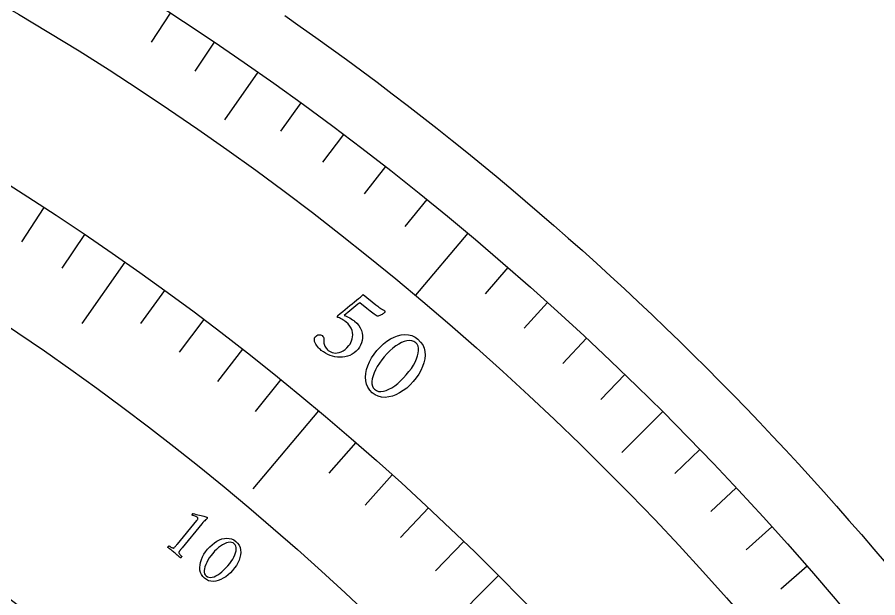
# Model space of a CAD drawing. Header units: millimetres. Extents: x -50 to 50, y -50 to 64.
# Drawn here: x 24.22 to 38.12, y 31.64 to 41.03 of the extents above; entities that cross this region are included whole.
import ezdxf

# ---------------------------------------------------------------- set-up
doc = ezdxf.new("R2010")
doc.units = ezdxf.units.MM
for name, color, linetype in [('CUT_OUTER', 1, 'Continuous'), ('ENGRAVE', 7, 'Continuous'), ('ENGRAVE_FINE', 8, 'Continuous'), ('TEXT', 5, 'Continuous')]:
    doc.layers.add(name, color=color, linetype=linetype)

msp = doc.modelspace()

# ---------------------------------------------------------------- linework, layer by layer
at = {"layer": 'CUT_OUTER'}
msp.add_lwpolyline([(28.539, 41.0551), (28.7904, 40.8792), (29.0407, 40.7018), (29.2899, 40.5229), (29.538, 40.3424), (29.785, 40.1604), (30.0308, 39.9769), (30.2756, 39.7918), (30.5191, 39.6053), (30.7616, 39.4173), (31.0029, 39.2278), (31.243, 39.0369), (31.4819, 38.8444), (31.7197, 38.6505), (31.9562, 38.4552), (32.1916, 38.2584), (32.4257, 38.0601), (32.6586, 37.8604), (32.8903, 37.6593), (33.1208, 37.4568), (33.35, 37.2529), (33.5779, 37.0476), (33.8046, 36.8408), (34.03, 36.6327), (34.2542, 36.4232), (34.477, 36.2124), (34.6986, 36.0001), (34.9188, 35.7865), (35.1377, 35.5716), (35.3553, 35.3553), (35.5716, 35.1377), (35.7865, 34.9188), (36.0001, 34.6986), (36.2124, 34.477), (36.4232, 34.2542), (36.6327, 34.03), (36.8408, 33.8046), (37.0476, 33.5779), (37.2529, 33.35), (37.4568, 33.1208), (37.6593, 32.8903), (37.8604, 32.6586), (38.0601, 32.4257), (38.2584, 32.1916)], dxfattribs=at)
at = {"layer": 'ENGRAVE'}
for points in [[(28.1052, 40.1385), (27.5675, 39.3705)], [(31.4966, 37.5362), (30.6529, 36.5307)], [(25.9543, 37.0666), (25.2603, 36.0755)], [(29.0861, 34.6635), (28.0255, 33.3995)], [(34.6482, 34.6482), (33.9853, 33.9853)], [(31.9966, 31.9966), (31.141, 31.141)]]:
    msp.add_lwpolyline(points, dxfattribs=at)
for radius in [49, 49, 47.6875, 45.25, 45.25, 43.325, 39.75, 39.75, 37.65, 33.75, 33.75]:
    msp.add_circle((0, 0), radius, dxfattribs=at)
at = {"layer": 'ENGRAVE_FINE'}
for points in [[(26.6873, 41.0949), (26.381, 40.6231)], [(27.4005, 40.6228), (27.0859, 40.1565)], [(28.8015, 39.6418), (28.4708, 39.1868)], [(29.4889, 39.1331), (29.1504, 38.6839)], [(30.1674, 38.6125), (29.8211, 38.1693)], [(30.8367, 38.0802), (30.4827, 37.643)], [(24.6449, 37.9498), (24.2855, 37.3963)], [(25.3035, 37.514), (24.9344, 36.9668)], [(32.1469, 36.9808), (31.7779, 36.5562)], [(26.5973, 36.608), (26.2093, 36.0741)], [(32.7874, 36.4141), (32.411, 35.9961)], [(27.2321, 36.1383), (26.8349, 35.6112)], [(33.4179, 35.8363), (33.0343, 35.4249)], [(27.8587, 35.6575), (27.4523, 35.1374)], [(34.0383, 35.2477), (33.6475, 34.843)], [(28.4767, 35.1659), (28.0614, 34.6529)], [(29.6867, 34.1506), (29.2537, 33.6525)], [(35.2477, 34.0383), (34.843, 33.6475)], [(30.2782, 33.6273), (29.8365, 33.1368)], [(35.8363, 33.4179), (35.4249, 33.0343)], [(30.8604, 33.0938), (30.4103, 32.6111)], [(36.4141, 32.7874), (35.9961, 32.411)], [(31.4333, 32.5501), (30.9748, 32.0754)], [(36.9808, 32.1469), (36.5562, 31.7779)]]:
    msp.add_lwpolyline(points, dxfattribs=at)
at = {"layer": 'TEXT'}
for points in [[(29.6689, 36.1114), (29.7063, 36.0769), (29.7368, 36.0403), (29.7605, 36.0017), (29.7773, 35.9611), (29.7881, 35.9197), (29.7936, 35.8787), (29.794, 35.838), (29.7891, 35.7976), (29.7795, 35.7588), (29.7657, 35.7228), (29.7477, 35.6895), (29.7255, 35.659), (29.6954, 35.6267), (29.663, 35.5991), (29.6282, 35.5763), (29.591, 35.5582), (29.5524, 35.5445), (29.5131, 35.5349), (29.4731, 35.5293), (29.4325, 35.5278), (29.3918, 35.5301), (29.3515, 35.5359), (29.3117, 35.5453), (29.2724, 35.5581), (29.2342, 35.5742), (29.1978, 35.5931), (29.1632, 35.6149), (29.1304, 35.6395), (29.1168, 35.6515), (29.1023, 35.6657), (29.0869, 35.6822), (29.0707, 35.7011), (29.0549, 35.7213), (29.0411, 35.7418), (29.0291, 35.7627), (29.0189, 35.7839), (29.0181, 35.7892), (29.0176, 35.7966), (29.0177, 35.8058), (29.0181, 35.8171), (29.0196, 35.8289), (29.0225, 35.8397), (29.027, 35.8495), (29.0331, 35.8584), (29.0456, 35.8716), (29.0591, 35.8816), (29.0736, 35.8884), (29.0892, 35.892), (29.1047, 35.8927), (29.119, 35.8905), (29.1321, 35.8856), (29.1439, 35.8779), (29.156, 35.8658), (29.1644, 35.8522), (29.1691, 35.8371), (29.1702, 35.8204), (29.1697, 35.8033), (29.1697, 35.7867), (29.1703, 35.7707), (29.1716, 35.7552), (29.1744, 35.7378), (29.1794, 35.7211), (29.1866, 35.7051), (29.1959, 35.6898), (29.2066, 35.6754), (29.2181, 35.662), (29.2302, 35.6497), (29.2431, 35.6383), (29.2622, 35.6248), (29.2835, 35.6136), (29.3069, 35.6049), (29.3325, 35.5987), (29.3599, 35.5959), (29.3885, 35.5976), (29.4183, 35.6039), (29.4495, 35.6146), (29.4813, 35.6308), (29.5133, 35.6536), (29.5453, 35.6828), (29.5775, 35.7185), (29.5942, 35.7414), (29.6086, 35.7669), (29.6206, 35.7952), (29.6302, 35.8261), (29.6364, 35.8588), (29.6378, 35.8925), (29.6345, 35.9271), (29.6266, 35.9626), (29.6125, 35.9983), (29.5911, 36.0331), (29.5621, 36.0671), (29.5258, 36.1003), (29.5132, 36.1099), (29.4981, 36.1203), (29.4804, 36.1315), (29.4601, 36.1434), (29.4398, 36.1545), (29.4218, 36.1632), (29.4063, 36.1695), (29.3932, 36.1734), (29.3915, 36.1755), (29.3905, 36.1783), (29.3902, 36.1818), (29.3906, 36.186), (29.3917, 36.1905), (29.3932, 36.1946), (29.3953, 36.1985), (29.3979, 36.2022), (29.437, 36.2344), (29.4761, 36.2667), (29.5152, 36.2989), (29.5543, 36.3311), (29.5928, 36.3628), (29.6299, 36.3933), (29.6658, 36.4227), (29.7003, 36.4511), (29.7325, 36.4776), (29.7614, 36.5017), (29.787, 36.5235), (29.8094, 36.5428), (30.0139, 36.375), (30.0283, 36.3634), (30.0431, 36.352), (30.0584, 36.3408), (30.0742, 36.3298), (30.0896, 36.3194), (30.1039, 36.3102), (30.117, 36.302), (30.1289, 36.295), (30.1388, 36.2893), (30.1459, 36.2853), (30.1502, 36.2829), (30.1516, 36.282), (30.1533, 36.2772), (30.155, 36.2728), (30.1564, 36.2688), (30.1578, 36.2651), (30.1587, 36.2618), (30.1586, 36.2586), (30.1577, 36.2555), (30.1558, 36.2527), (30.1531, 36.25), (30.1484, 36.2462), (30.1417, 36.2413), (30.133, 36.2353), (30.1229, 36.2286), (30.1118, 36.222), (30.0999, 36.2154), (30.0871, 36.2088), (30.074, 36.2027), (30.0609, 36.1977), (30.048, 36.1937), (30.0353, 36.1908), (30.0193, 36.2017), (30.0019, 36.2137), (29.9831, 36.227), (29.9629, 36.2413), (29.9413, 36.2572), (29.9181, 36.2748), (29.8935, 36.2942), (29.8674, 36.3154), (29.7512, 36.4107), (29.7196, 36.3849), (29.6879, 36.3588), (29.6561, 36.3324), (29.6242, 36.3057), (29.5925, 36.2791), (29.5613, 36.2535), (29.5307, 36.2287), (29.5007, 36.2047), (29.5203, 36.1977), (29.5417, 36.1884), (29.565, 36.1769), (29.5901, 36.1632), (29.6146, 36.1488), (29.6359, 36.1353), (29.654, 36.1229), (29.6689, 36.1114)], [(30.693, 35.8181), (30.736, 35.7747), (30.769, 35.7272), (30.7917, 35.6755), (30.8044, 35.6197), (30.8078, 35.5611), (30.8029, 35.5012), (30.7898, 35.4398), (30.7684, 35.3771), (30.7398, 35.3144), (30.7049, 35.2531), (30.6638, 35.1931), (30.6164, 35.1346), (30.5649, 35.0797), (30.511, 35.0308), (30.455, 34.9879), (30.3967, 34.951), (30.3375, 34.9211), (30.2786, 34.8993), (30.2201, 34.8854), (30.162, 34.8796), (30.1055, 34.883), (30.0519, 34.8967), (30.0013, 34.9208), (29.9536, 34.9553), (29.9134, 34.9962), (29.8825, 35.0419), (29.8611, 35.0924), (29.849, 35.1479), (29.8455, 35.2065), (29.8498, 35.2667), (29.8621, 35.3285), (29.8822, 35.3919), (29.9095, 35.4554), (29.943, 35.5176), (29.9829, 35.5783), (30.0292, 35.6378), (30.0799, 35.6935), (30.1329, 35.7432), (30.1884, 35.7869), (30.2463, 35.8245), (30.3053, 35.8549), (30.3643, 35.877), (30.4232, 35.8907), (30.4819, 35.896), (30.5391, 35.892), (30.5934, 35.8776), (30.6447, 35.853), (30.693, 35.8181)], [(30.6576, 35.7627), (30.6273, 35.7831), (30.5935, 35.7954), (30.5561, 35.7994), (30.5153, 35.7952), (30.4721, 35.7838), (30.4275, 35.7659), (30.3816, 35.7416), (30.3343, 35.7109), (30.2867, 35.6746), (30.2399, 35.6335), (30.1938, 35.5876), (30.1484, 35.537), (30.1063, 35.4845), (30.0688, 35.4319), (30.0358, 35.3791), (30.0074, 35.3261), (29.9841, 35.2744), (29.9665, 35.2254), (29.9546, 35.1792), (29.9483, 35.1357), (29.9484, 35.0961), (29.9554, 35.0619), (29.9694, 35.033), (29.9905, 35.0093), (30.022, 34.9881), (30.0568, 34.9756), (30.0947, 34.972), (30.1359, 34.9773), (30.1793, 34.9902), (30.2242, 35.0097), (30.2704, 35.0357), (30.318, 35.0683), (30.3659, 35.1061), (30.4129, 35.148), (30.4591, 35.1939), (30.5045, 35.2438), (30.5475, 35.2962), (30.5856, 35.3483), (30.6187, 35.4), (30.6468, 35.4514), (30.6695, 35.5015), (30.6865, 35.5491), (30.6976, 35.5942), (30.7029, 35.6368), (30.7019, 35.6758), (30.694, 35.7098), (30.6793, 35.7387), (30.6576, 35.7627)], [(26.8062, 32.5074), (27.1183, 32.8859), (27.1257, 32.8954), (27.1312, 32.9038), (27.1349, 32.9111), (27.1368, 32.9173), (27.137, 32.9227), (27.1357, 32.9279), (27.1327, 32.9327), (27.1282, 32.9373), (27.1217, 32.9418), (27.1131, 32.9467), (27.1023, 32.9518), (27.0893, 32.9572), (27.076, 32.9624), (27.0642, 32.9667), (27.0541, 32.9703), (27.0455, 32.9731), (27.0446, 32.9797), (27.0451, 32.9859), (27.0469, 32.9915), (27.0502, 32.9966), (27.0502, 32.9966), (27.0504, 32.9968), (27.0506, 32.9971), (27.0509, 32.9975), (27.0525, 32.9992), (27.054, 33.0002), (27.0554, 33.0008), (27.0568, 33.0007), (27.0833, 32.9936), (27.1096, 32.9866), (27.1357, 32.9798), (27.1618, 32.9732), (27.1866, 32.9669), (27.2093, 32.9611), (27.2297, 32.9559), (27.2479, 32.9512), (27.263, 32.9472), (27.2738, 32.9442), (27.2805, 32.9423), (27.2831, 32.9414), (27.285, 32.9398), (27.287, 32.9376), (27.288, 32.9349), (27.288, 32.9319), (27.2871, 32.9284), (27.2857, 32.9249), (27.2844, 32.9218), (27.2832, 32.9189), (27.282, 32.9165), (27.2806, 32.9152), (27.2762, 32.9114), (27.2689, 32.9051), (27.2588, 32.8962), (27.2463, 32.8847), (27.2324, 32.8703), (27.2169, 32.8531), (27.1998, 32.833), (26.8797, 32.4466), (26.8712, 32.4362), (26.863, 32.4262), (26.8552, 32.4164), (26.8477, 32.407), (26.841, 32.398), (26.8354, 32.3894), (26.8309, 32.3814), (26.8275, 32.3738), (26.8271, 32.3701), (26.8282, 32.3655), (26.8307, 32.3599), (26.8346, 32.3534), (26.8394, 32.3464), (26.8446, 32.3396), (26.8503, 32.3329), (26.8564, 32.3264), (26.8623, 32.3205), (26.8673, 32.3155), (26.8714, 32.3116), (26.8747, 32.3088), (26.8741, 32.3054), (26.8726, 32.3016), (26.8702, 32.2974), (26.8669, 32.2926), (26.8632, 32.2882), (26.8595, 32.285), (26.856, 32.2829), (26.8525, 32.282), (26.8393, 32.2945), (26.8266, 32.3065), (26.8145, 32.3179), (26.803, 32.3288), (26.7914, 32.3394), (26.7791, 32.3503), (26.7663, 32.3614), (26.7528, 32.3727), (26.7397, 32.3834), (26.727, 32.3934), (26.7148, 32.4027), (26.703, 32.4114), (26.691, 32.42), (26.6781, 32.4293), (26.6643, 32.4391), (26.6497, 32.4496), (26.6499, 32.4532), (26.6513, 32.4571), (26.6538, 32.4613), (26.6574, 32.4658), (26.6614, 32.4699), (26.6652, 32.4731), (26.6686, 32.4753), (26.6718, 32.4765), (26.6752, 32.4738), (26.6798, 32.4705), (26.6856, 32.4665), (26.6925, 32.4618), (26.7001, 32.4571), (26.7077, 32.4528), (26.7154, 32.4489), (26.7231, 32.4455), (26.7302, 32.443), (26.736, 32.4417), (26.7405, 32.4418), (26.7436, 32.4431), (26.7504, 32.4479), (26.7575, 32.4537), (26.765, 32.4608), (26.7728, 32.4689), (26.7809, 32.4778), (26.7892, 32.4872), (26.7976, 32.4971), (26.8062, 32.5074)], [(27.7485, 32.5487), (27.778, 32.5191), (27.8006, 32.4866), (27.8163, 32.4512), (27.825, 32.4129), (27.8275, 32.3727), (27.8242, 32.3316), (27.8153, 32.2894), (27.8008, 32.2462), (27.7812, 32.2031), (27.7574, 32.1608), (27.7293, 32.1195), (27.697, 32.0791), (27.6617, 32.0412), (27.6248, 32.0074), (27.5864, 31.9778), (27.5465, 31.9522), (27.5058, 31.9315), (27.4654, 31.9163), (27.4252, 31.9067), (27.3852, 31.9025), (27.3464, 31.9047), (27.3095, 31.9141), (27.2746, 31.9306), (27.2417, 31.9543), (27.2139, 31.9824), (27.1926, 32.0138), (27.1777, 32.0485), (27.1693, 32.0867), (27.1668, 32.127), (27.1697, 32.1684), (27.1781, 32.2109), (27.1919, 32.2545), (27.2106, 32.2982), (27.2337, 32.3409), (27.2611, 32.3827), (27.2929, 32.4236), (27.3277, 32.4619), (27.3641, 32.4961), (27.4022, 32.5262), (27.442, 32.5521), (27.4825, 32.5731), (27.523, 32.5884), (27.5634, 32.5979), (27.6037, 32.6017), (27.643, 32.599), (27.6802, 32.5893), (27.7153, 32.5726), (27.7485, 32.5487)], [(27.7242, 32.5106), (27.7034, 32.5245), (27.6802, 32.5328), (27.6546, 32.5355), (27.6266, 32.5326), (27.597, 32.5246), (27.5664, 32.5122), (27.5348, 32.4954), (27.5024, 32.4743), (27.4697, 32.4492), (27.4376, 32.4209), (27.4059, 32.3893), (27.3748, 32.3545), (27.3459, 32.3184), (27.3201, 32.2821), (27.2975, 32.2458), (27.2781, 32.2094), (27.2621, 32.1738), (27.25, 32.1401), (27.2419, 32.1083), (27.2376, 32.0783), (27.2378, 32.0512), (27.2427, 32.0276), (27.2524, 32.0077), (27.2669, 31.9915), (27.2887, 31.9769), (27.3126, 31.9684), (27.3387, 31.966), (27.367, 31.9697), (27.3969, 31.9787), (27.4277, 31.9921), (27.4594, 32.0101), (27.492, 32.0326), (27.5249, 32.0588), (27.5571, 32.0877), (27.5887, 32.1193), (27.6198, 32.1538), (27.6492, 32.1899), (27.6753, 32.2258), (27.6979, 32.2615), (27.7171, 32.2969), (27.7327, 32.3313), (27.7442, 32.364), (27.7518, 32.3951), (27.7554, 32.4244), (27.7547, 32.4511), (27.7492, 32.4744), (27.7391, 32.4942), (27.7242, 32.5106)]]:
    msp.add_lwpolyline(points, close=True, dxfattribs=at)

doc.saveas('drawing.dxf')
